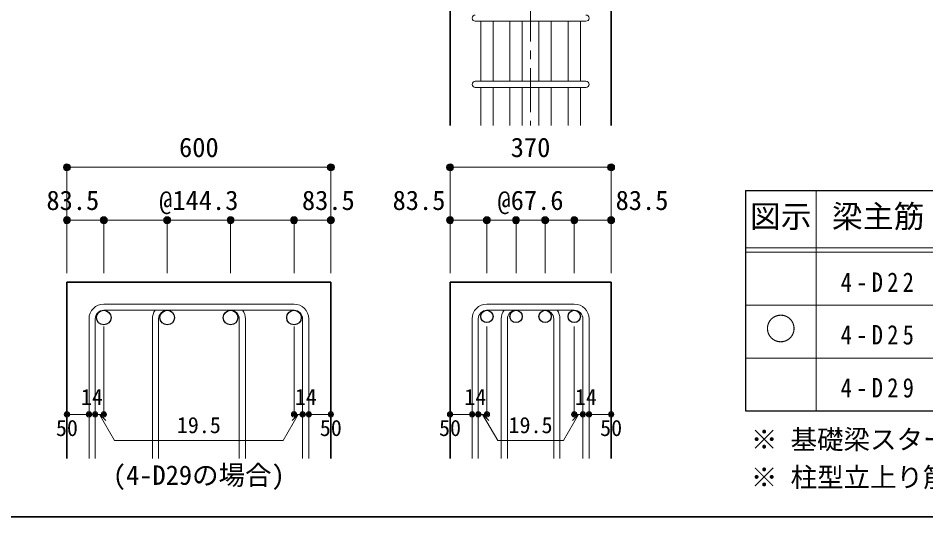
# Model space of a CAD drawing. Units: millimetres at full size, sheet at 1:20; details may follow other scales. Extents: x -3982 to 3969, y -2797 to 2801.
# Drawn here: x -683 to 1374, y 2 to 1132 of the extents above; entities that cross this region are included whole.
import ezdxf
from ezdxf.enums import TextEntityAlignment as Align

# ---------------------------------------------------------------- set-up
doc = ezdxf.new("R2010")
doc.units = ezdxf.units.MM
doc.header["$LTSCALE"] = 20
doc.header["$PDMODE"] = 32
doc.header["$PDSIZE"] = 12
doc.linetypes.add('CHAIN1', pattern=[8, 5, -1, 1, -1])
for name, color, linetype, lineweight in [('6-1_躯体線', 2, 'Continuous', 35), ('6-5_梁主筋', 7, 'Continuous', 18), ('6-6_S.T.P.', 7, 'Continuous', 18), ('6-7_文字', 7, 'Continuous', 18), ('6-D_寸法', 4, 'Continuous', 9), ('6-E_枠', 7, 'Continuous', 18), ('F-0_枠', 6, 'Continuous', 40)]:
    doc.layers.add(name, color=color, linetype=linetype, lineweight=lineweight)
doc.styles.add('ＭＳ ゴシック', font='')
doc.styles.get('ＭＳ ゴシック').set_extended_font_data('MS Gothic')

msp = doc.modelspace()

# ---------------------------------------------------------------- linework, layer by layer
at = {"layer": '6-1_躯体線'}
for p, q in [((295.79, 889.12), (295.79, 1289.12)), ((660.79, 889.12), (660.79, 1289.12)), ((-572.3, 534.12), (-572.3, 134.12)), ((-572.3, 534.12), (25.7, 534.12)), ((25.7, 534.12), (25.7, 134.12)), ((295.79, 534.12), (295.79, 134.12)), ((295.79, 534.12), (660.79, 534.12)), ((660.79, 534.12), (660.79, 134.12))]:
    msp.add_line(p, q, dxfattribs=at)
at = {"layer": '6-5_梁主筋'}
for p, q in [((365.29, 1125.12), (365.29, 989.12)), ((393.29, 1125.12), (393.29, 989.12)), ((431.29, 1125.12), (431.29, 989.12)), ((459.29, 1125.12), (459.29, 989.12)), ((497.29, 1125.12), (497.29, 989.12)), ((525.29, 1125.12), (525.29, 989.12)), ((563.29, 1125.12), (563.29, 989.12)), ((591.29, 1125.12), (591.29, 989.12)), ((365.29, 975.12), (365.29, 889.12)), ((393.29, 975.12), (393.29, 889.12)), ((431.29, 975.12), (431.29, 889.12)), ((459.29, 975.12), (459.29, 889.12)), ((497.29, 975.12), (497.29, 889.12)), ((525.29, 975.12), (525.29, 889.12)), ((563.29, 975.12), (563.29, 889.12)), ((591.29, 975.12), (591.29, 889.12))]:
    msp.add_line(p, q, dxfattribs=at)
at = {"layer": '6-5_梁主筋', "color": 3, "lineweight": 25}
for centre, radius in [((-488.8, 453.62), 16.5), ((-345.13, 453.62), 16.5), ((-201.47, 453.62), 16.5), ((-57.8, 453.62), 16.5), ((379.29, 456.12), 14), ((445.29, 456.12), 14), ((511.29, 456.12), 14), ((577.29, 456.12), 14)]:
    msp.add_circle(centre, radius, dxfattribs=at)
at = {"layer": '6-6_S.T.P.'}
for p, q in [((352.79, 1125.12), (603.79, 1125.12)), ((352.79, 989.12), (603.79, 989.12)), ((352.79, 975.12), (603.79, 975.12)), ((-57.8, 484.12), (-488.8, 484.12)), ((577.29, 484.12), (379.29, 484.12)), ((-57.8, 470.12), (-488.8, 470.12)), ((577.29, 470.12), (379.29, 470.12)), ((-522.3, 450.62), (-522.3, 134.12)), ((-508.3, 450.62), (-508.3, 134.12)), ((-378.63, 450.62), (-378.63, 134.12)), ((-364.63, 450.62), (-364.63, 134.12)), ((-181.97, 450.62), (-181.97, 134.12)), ((-167.97, 450.62), (-167.97, 134.12)), ((-38.3, 450.62), (-38.3, 134.12)), ((-24.3, 450.62), (-24.3, 134.12)), ((345.79, 450.62), (345.79, 134.12)), ((359.79, 450.62), (359.79, 134.12)), ((411.79, 450.62), (411.79, 134.12)), ((425.79, 450.62), (425.79, 134.12)), ((530.79, 450.62), (530.79, 134.12)), ((544.79, 450.62), (544.79, 134.12)), ((596.79, 450.62), (596.79, 134.12)), ((610.79, 450.62), (610.79, 134.12))]:
    msp.add_line(p, q, dxfattribs=at)
for centre, radius, start, end in [((352.79, 1132.12), 7, 90, 270), ((603.79, 1132.12), 7, 270, 90), ((352.79, 982.12), 7, 90, 270), ((603.79, 982.12), 7, 270, 90), ((-488.8, 450.62), 33.5, 90, 180), ((-57.8, 450.62), 33.5, 0, 90), ((379.29, 450.62), 33.5, 90, 180), ((577.29, 450.62), 33.5, 0, 90), ((-488.8, 450.62), 19.5, 90, 180), ((-345.13, 450.62), 33.5, 144.40235, 180), ((-345.13, 450.62), 19.5, 90, 180), ((-201.47, 450.62), 19.5, 0, 90), ((-201.47, 450.62), 33.5, 0, 35.59765), ((-57.8, 450.62), 19.5, 0, 90), ((379.29, 450.62), 19.5, 90, 180), ((445.29, 450.62), 33.5, 144.40235, 180), ((445.29, 450.62), 19.5, 90, 180), ((511.29, 450.62), 19.5, 0, 90), ((511.29, 450.62), 33.5, 0, 35.59765), ((577.29, 450.62), 19.5, 0, 90)]:
    msp.add_arc(centre, radius, start, end, dxfattribs=at)
at = {"layer": '6-D_寸法', "linetype": 'CHAIN1'}
msp.add_line((478.29, 2139.12), (478.29, 889.12), dxfattribs=at)
at = {"layer": '6-D_寸法'}
for p, q in [((-572.3, 794.12), (-572.3, 674.12)), ((-572.3, 794.12), (25.7, 794.12)), ((25.7, 794.12), (25.7, 674.12)), ((295.79, 794.12), (295.79, 674.12)), ((295.79, 794.12), (660.79, 794.12)), ((660.79, 794.12), (660.79, 674.12)), ((-572.3, 674.12), (-488.8, 674.12)), ((-572.3, 674.12), (-572.3, 554.12)), ((-488.8, 674.12), (-488.8, 554.12)), ((-345.13, 674.12), (-345.13, 554.12)), ((-201.47, 674.12), (-201.47, 554.12)), ((-201.47, 674.12), (-57.8, 674.12)), ((-57.8, 674.12), (-57.8, 554.12)), ((-57.8, 674.12), (25.7, 674.12)), ((25.7, 674.12), (25.7, 554.12)), ((295.79, 674.12), (379.29, 674.12)), ((295.79, 674.12), (295.79, 554.12)), ((379.29, 674.12), (379.29, 554.12)), ((445.29, 674.12), (445.29, 554.12)), ((511.29, 674.12), (511.29, 554.12)), ((577.29, 674.12), (577.29, 554.12)), ((577.29, 674.12), (660.79, 674.12)), ((660.79, 674.12), (660.79, 554.12)), ((-488.8, 234.12), (-488.8, 433.45)), ((-57.8, 234.12), (-57.8, 433.45)), ((379.29, 234.12), (379.29, 433.45)), ((577.29, 234.12), (577.29, 433.45)), ((-572.3, 234.12), (-522.3, 234.12)), ((-522.3, 234.12), (-488.8, 234.12)), ((-498.55, 234.12), (-484.41, 219.98)), ((-498.55, 234.12), (-464.33, 174.85)), ((-48.05, 234.12), (-82.27, 174.85)), ((-48.05, 234.12), (-62.19, 219.98)), ((-57.8, 234.12), (25.7, 234.12)), ((-38.3, 234.12), (-24.3, 234.12)), ((295.79, 234.12), (345.79, 234.12)), ((345.79, 234.12), (379.29, 234.12)), ((369.54, 234.12), (383.68, 219.98)), ((369.54, 234.12), (403.76, 174.85)), ((587.04, 234.12), (552.82, 174.85)), ((587.04, 234.12), (572.9, 219.98)), ((577.29, 234.12), (660.79, 234.12)), ((596.79, 234.12), (610.79, 234.12)), ((-464.33, 174.85), (-82.27, 174.85)), ((403.76, 174.85), (552.82, 174.85))]:
    msp.add_line(p, q, dxfattribs=at)
for points in [[(-488.8, 674.12), (-345.13, 674.12), (-201.47, 674.12)], [(379.29, 674.12), (445.29, 674.12), (511.29, 674.12), (577.29, 674.12)]]:
    msp.add_lwpolyline(points, dxfattribs=at)
for centre, radius in [((-572.3, 794.12), 8), ((-572.3, 794.12), 7.2), ((-572.3, 794.12), 6.4), ((-572.3, 794.12), 5.6), ((-572.3, 794.12), 4.8), ((-572.3, 794.12), 4), ((-572.3, 794.12), 3.2), ((-572.3, 794.12), 2.4), ((-572.3, 794.12), 1.6), ((-572.3, 794.12), 0.8), ((25.7, 794.12), 8), ((25.7, 794.12), 7.2), ((25.7, 794.12), 6.4), ((25.7, 794.12), 5.6), ((25.7, 794.12), 4.8), ((25.7, 794.12), 4), ((25.7, 794.12), 3.2), ((25.7, 794.12), 2.4), ((25.7, 794.12), 1.6), ((25.7, 794.12), 0.8), ((295.79, 794.12), 8), ((295.79, 794.12), 7.2), ((295.79, 794.12), 6.4), ((295.79, 794.12), 5.6), ((295.79, 794.12), 4.8), ((295.79, 794.12), 4), ((295.79, 794.12), 3.2), ((295.79, 794.12), 2.4), ((295.79, 794.12), 1.6), ((295.79, 794.12), 0.8), ((660.79, 794.12), 8), ((660.79, 794.12), 7.2), ((660.79, 794.12), 6.4), ((660.79, 794.12), 5.6), ((660.79, 794.12), 4.8), ((660.79, 794.12), 4), ((660.79, 794.12), 3.2), ((660.79, 794.12), 2.4), ((660.79, 794.12), 1.6), ((660.79, 794.12), 0.8), ((-572.3, 674.12), 8), ((-572.3, 674.12), 7.2), ((-572.3, 674.12), 6.4), ((-572.3, 674.12), 5.6), ((-572.3, 674.12), 4.8), ((-488.8, 674.12), 8), ((-488.8, 674.12), 7.2), ((-488.8, 674.12), 6.4), ((-488.8, 674.12), 5.6), ((-488.8, 674.12), 4.8), ((-345.13, 674.12), 8), ((-345.13, 674.12), 7.2), ((-345.13, 674.12), 6.4), ((-345.13, 674.12), 5.6), ((-345.13, 674.12), 4.8), ((-201.47, 674.12), 8), ((-201.47, 674.12), 7.2), ((-201.47, 674.12), 6.4), ((-201.47, 674.12), 5.6), ((-201.47, 674.12), 4.8), ((-57.8, 674.12), 8), ((-57.8, 674.12), 7.2), ((-57.8, 674.12), 6.4), ((-57.8, 674.12), 5.6), ((-57.8, 674.12), 4.8), ((25.7, 674.12), 8), ((25.7, 674.12), 7.2), ((25.7, 674.12), 6.4), ((25.7, 674.12), 5.6), ((25.7, 674.12), 4.8), ((295.79, 674.12), 8), ((295.79, 674.12), 7.2), ((295.79, 674.12), 6.4), ((295.79, 674.12), 5.6), ((295.79, 674.12), 4.8), ((379.29, 674.12), 8), ((379.29, 674.12), 7.2), ((379.29, 674.12), 6.4), ((379.29, 674.12), 5.6), ((379.29, 674.12), 4.8), ((445.29, 674.12), 8), ((445.29, 674.12), 7.2), ((445.29, 674.12), 6.4), ((445.29, 674.12), 5.6), ((445.29, 674.12), 4.8), ((511.29, 674.12), 8), ((511.29, 674.12), 7.2), ((511.29, 674.12), 6.4), ((511.29, 674.12), 5.6), ((511.29, 674.12), 4.8), ((577.29, 674.12), 8), ((577.29, 674.12), 7.2), ((577.29, 674.12), 6.4), ((577.29, 674.12), 5.6), ((577.29, 674.12), 4.8), ((660.79, 674.12), 8), ((660.79, 674.12), 7.2), ((660.79, 674.12), 6.4), ((660.79, 674.12), 5.6), ((660.79, 674.12), 4.8), ((-572.3, 674.12), 4), ((-572.3, 674.12), 3.2), ((-572.3, 674.12), 2.4), ((-572.3, 674.12), 1.6), ((-572.3, 674.12), 0.8), ((-488.8, 674.12), 4), ((-488.8, 674.12), 3.2), ((-488.8, 674.12), 2.4), ((-488.8, 674.12), 1.6), ((-488.8, 674.12), 0.8), ((-345.13, 674.12), 4), ((-345.13, 674.12), 3.2), ((-345.13, 674.12), 2.4), ((-345.13, 674.12), 1.6), ((-345.13, 674.12), 0.8), ((-201.47, 674.12), 4), ((-201.47, 674.12), 3.2), ((-201.47, 674.12), 2.4), ((-201.47, 674.12), 1.6), ((-201.47, 674.12), 0.8), ((-57.8, 674.12), 4), ((-57.8, 674.12), 3.2), ((-57.8, 674.12), 2.4), ((-57.8, 674.12), 1.6), ((-57.8, 674.12), 0.8), ((25.7, 674.12), 4), ((25.7, 674.12), 3.2), ((25.7, 674.12), 2.4), ((25.7, 674.12), 1.6), ((25.7, 674.12), 0.8), ((295.79, 674.12), 4), ((295.79, 674.12), 3.2), ((295.79, 674.12), 2.4), ((295.79, 674.12), 1.6), ((295.79, 674.12), 0.8), ((379.29, 674.12), 4), ((379.29, 674.12), 3.2), ((379.29, 674.12), 2.4), ((379.29, 674.12), 1.6), ((379.29, 674.12), 0.8), ((445.29, 674.12), 4), ((445.29, 674.12), 3.2), ((445.29, 674.12), 2.4), ((445.29, 674.12), 1.6), ((445.29, 674.12), 0.8), ((511.29, 674.12), 4), ((511.29, 674.12), 3.2), ((511.29, 674.12), 2.4), ((511.29, 674.12), 1.6), ((511.29, 674.12), 0.8), ((577.29, 674.12), 4), ((577.29, 674.12), 3.2), ((577.29, 674.12), 2.4), ((577.29, 674.12), 1.6), ((577.29, 674.12), 0.8), ((660.79, 674.12), 4), ((660.79, 674.12), 3.2), ((660.79, 674.12), 2.4), ((660.79, 674.12), 1.6), ((660.79, 674.12), 0.8), ((-572.3, 234.12), 4), ((-572.3, 234.12), 3.6), ((-572.3, 234.12), 3.2), ((-572.3, 234.12), 2.8), ((-572.3, 234.12), 2.4), ((-572.3, 234.12), 2), ((-572.3, 234.12), 1.6), ((-572.3, 234.12), 1.2), ((-572.3, 234.12), 0.8), ((-572.3, 234.12), 0.4), ((-522.3, 234.12), 4), ((-522.3, 234.12), 3.6), ((-522.3, 234.12), 3.2), ((-522.3, 234.12), 2.8), ((-522.3, 234.12), 2.4), ((-522.3, 234.12), 2), ((-522.3, 234.12), 1.6), ((-522.3, 234.12), 1.2), ((-522.3, 234.12), 0.8), ((-522.3, 234.12), 0.4), ((-508.3, 234.12), 4), ((-508.3, 234.12), 3.6), ((-508.3, 234.12), 3.2), ((-508.3, 234.12), 2.8), ((-508.3, 234.12), 2.4), ((-508.3, 234.12), 2), ((-508.3, 234.12), 1.6), ((-508.3, 234.12), 1.2), ((-508.3, 234.12), 0.8), ((-508.3, 234.12), 0.4), ((-488.8, 234.12), 4), ((-488.8, 234.12), 3.6), ((-488.8, 234.12), 3.2), ((-488.8, 234.12), 2.8), ((-488.8, 234.12), 2.4), ((-488.8, 234.12), 2), ((-488.8, 234.12), 1.6), ((-488.8, 234.12), 1.2), ((-488.8, 234.12), 0.8), ((-488.8, 234.12), 0.4), ((-57.8, 234.12), 4), ((-57.8, 234.12), 3.6), ((-57.8, 234.12), 3.2), ((-57.8, 234.12), 2.8), ((-57.8, 234.12), 2.4), ((-57.8, 234.12), 2), ((-57.8, 234.12), 1.6), ((-57.8, 234.12), 1.2), ((-57.8, 234.12), 0.8), ((-57.8, 234.12), 0.4), ((-38.3, 234.12), 4), ((-38.3, 234.12), 3.6), ((-38.3, 234.12), 3.2), ((-38.3, 234.12), 2.8), ((-38.3, 234.12), 2.4), ((-38.3, 234.12), 2), ((-38.3, 234.12), 1.6), ((-38.3, 234.12), 1.2), ((-38.3, 234.12), 0.8), ((-38.3, 234.12), 0.4), ((-24.3, 234.12), 4), ((-24.3, 234.12), 3.6), ((-24.3, 234.12), 3.2), ((-24.3, 234.12), 2.8), ((-24.3, 234.12), 2.4), ((-24.3, 234.12), 2), ((-24.3, 234.12), 1.6), ((-24.3, 234.12), 1.2), ((-24.3, 234.12), 0.8), ((-24.3, 234.12), 0.4), ((25.7, 234.12), 4), ((25.7, 234.12), 3.6), ((25.7, 234.12), 3.2), ((25.7, 234.12), 2.8), ((25.7, 234.12), 2.4), ((25.7, 234.12), 2), ((25.7, 234.12), 1.6), ((25.7, 234.12), 1.2), ((25.7, 234.12), 0.8), ((25.7, 234.12), 0.4), ((295.79, 234.12), 4), ((295.79, 234.12), 3.6), ((295.79, 234.12), 3.2), ((295.79, 234.12), 2.8), ((295.79, 234.12), 2.4), ((295.79, 234.12), 2), ((295.79, 234.12), 1.6), ((295.79, 234.12), 1.2), ((295.79, 234.12), 0.8), ((295.79, 234.12), 0.4), ((345.79, 234.12), 4), ((345.79, 234.12), 3.6), ((345.79, 234.12), 3.2), ((345.79, 234.12), 2.8), ((345.79, 234.12), 2.4), ((345.79, 234.12), 2), ((345.79, 234.12), 1.6), ((345.79, 234.12), 1.2), ((345.79, 234.12), 0.8), ((345.79, 234.12), 0.4), ((359.79, 234.12), 4), ((359.79, 234.12), 3.6), ((359.79, 234.12), 3.2), ((359.79, 234.12), 2.8), ((359.79, 234.12), 2.4), ((359.79, 234.12), 2), ((359.79, 234.12), 1.6), ((359.79, 234.12), 1.2), ((359.79, 234.12), 0.8), ((359.79, 234.12), 0.4), ((379.29, 234.12), 4), ((379.29, 234.12), 3.6), ((379.29, 234.12), 3.2), ((379.29, 234.12), 2.8), ((379.29, 234.12), 2.4), ((379.29, 234.12), 2), ((379.29, 234.12), 1.6), ((379.29, 234.12), 1.2), ((379.29, 234.12), 0.8), ((379.29, 234.12), 0.4), ((577.29, 234.12), 4), ((577.29, 234.12), 3.6), ((577.29, 234.12), 3.2), ((577.29, 234.12), 2.8), ((577.29, 234.12), 2.4), ((577.29, 234.12), 2), ((577.29, 234.12), 1.6), ((577.29, 234.12), 1.2), ((577.29, 234.12), 0.8), ((577.29, 234.12), 0.4), ((596.79, 234.12), 4), ((596.79, 234.12), 3.6), ((596.79, 234.12), 3.2), ((596.79, 234.12), 2.8), ((596.79, 234.12), 2.4), ((596.79, 234.12), 2), ((596.79, 234.12), 1.6), ((596.79, 234.12), 1.2), ((596.79, 234.12), 0.8), ((596.79, 234.12), 0.4), ((610.79, 234.12), 4), ((610.79, 234.12), 3.6), ((610.79, 234.12), 3.2), ((610.79, 234.12), 2.8), ((610.79, 234.12), 2.4), ((610.79, 234.12), 2), ((610.79, 234.12), 1.6), ((610.79, 234.12), 1.2), ((610.79, 234.12), 0.8), ((610.79, 234.12), 0.4), ((660.79, 234.12), 4), ((660.79, 234.12), 3.6), ((660.79, 234.12), 3.2), ((660.79, 234.12), 2.8), ((660.79, 234.12), 2.4), ((660.79, 234.12), 2), ((660.79, 234.12), 1.6), ((660.79, 234.12), 1.2), ((660.79, 234.12), 0.8), ((660.79, 234.12), 0.4)]:
    msp.add_circle(centre, radius, dxfattribs=at)
at = {"layer": '6-D_寸法', "color": 7}
for p in [(-572.3, 794.12), (25.7, 794.12), (295.79, 794.12), (660.79, 794.12), (-572.3, 674.12), (-488.8, 674.12), (-345.13, 674.12), (-201.47, 674.12), (-57.8, 674.12), (25.7, 674.12), (295.79, 674.12), (379.29, 674.12), (445.29, 674.12), (511.29, 674.12), (577.29, 674.12), (660.79, 674.12), (-572.3, 234.12), (-522.3, 234.12), (-508.3, 234.12), (-488.8, 234.12), (-57.8, 234.12), (-38.3, 234.12), (-24.3, 234.12), (25.7, 234.12), (295.79, 234.12), (345.79, 234.12), (359.79, 234.12), (379.29, 234.12), (577.29, 234.12), (596.79, 234.12), (610.79, 234.12), (660.79, 234.12)]:
    msp.add_point(p, dxfattribs=at)
at = {"layer": '6-E_枠', "color": 3, "lineweight": 25}
for p, q in [((965.14, 741.85), (965.14, 241.85)), ((965.14, 741.85), (2406.83, 741.85)), ((965.14, 241.85), (2406.83, 241.85))]:
    msp.add_line(p, q, dxfattribs=at)
at = {"layer": '6-E_枠'}
for p, q in [((1125.14, 741.85), (1125.14, 241.85)), ((965.14, 611.85), (2406.83, 611.85)), ((965.14, 601.85), (2406.83, 601.85)), ((965.14, 481.85), (2406.83, 481.85)), ((965.14, 361.85), (2406.83, 361.85))]:
    msp.add_line(p, q, dxfattribs=at)
at = {"layer": 'F-0_枠', "color": 2, "lineweight": 35}
msp.add_line((2482.4, 1.97), (-3981.92, 1.97), dxfattribs=at)

# ---------------------------------------------------------------- texts
at = {"layer": '6-7_文字', "color": 2, "style": 'ＭＳ ゴシック'}
for s, p in [('図示', (975.14, 641.85)), ('梁主筋', (1160.98, 641.85)), ('○', (1010.14, 386.85))]:
    msp.add_text(s, height=51.32, dxfattribs=at).set_placement(p, align=Align.BOTTOM_LEFT)
at = {"layer": '6-7_文字', "style": 'ＭＳ ゴシック'}
for s, p in [('※ 基礎梁スターラップ     D13 @150', (977.51, 142.13)), ('(4-D29の場合)', (-468.3, 61.3)), ('※ 柱型立上り筋●は引張側領域時', (977.51, 56.45))]:
    msp.add_text(s, height=43.99, dxfattribs=at).set_placement(p, align=Align.BOTTOM_LEFT)
at = {"layer": '6-7_文字', "char_height": 43.99, "attachment_point": 7, "style": 'ＭＳ ゴシック'}
for s, insert in [('\\T1.38;\\W0.85;4-D22', (1180.98, 511.85)), ('\\T1.38;\\W0.85;4-D25', (1180.98, 391.85)), ('\\T1.38;\\W0.85;4-D29', (1180.98, 271.85))]:
    msp.add_mtext(s, dxfattribs=dict(at, insert=insert))
at = {"layer": '6-D_寸法', "style": 'ＭＳ ゴシック'}
for s, height, p in [('600', 43.99, (-318.3, 804.12)), ('370', 43.99, (433.29, 804.12)), ('83.5', 43.99, (-618.8, 684.12)), ('@144.3', 43.99, (-363.3, 684.12)), ('83.5', 43.99, (-39.8, 684.12)), ('83.5', 43.99, (165.61, 684.12)), ('@67.6', 43.99, (403.29, 684.12)), ('83.5', 43.99, (670.97, 684.12)), ('14', 36.66, (-540.64, 244.15)), ('14', 36.66, (-56, 244.51)), ('14', 36.66, (328.04, 244.37)), ('14', 36.66, (578.65, 244.14)), ('19.5', 36.66, (-323.3, 180.65)), ('19.5', 36.66, (428.29, 180.65)), ('50', 36.66, (-597.3, 174.12)), ('50', 36.66, (0.7, 174.12)), ('50', 36.66, (270.79, 174.12)), ('50', 36.66, (635.79, 174.12))]:
    msp.add_text(s, height=height, dxfattribs=at).set_placement(p, align=Align.BOTTOM_LEFT)

doc.saveas('drawing.dxf')
